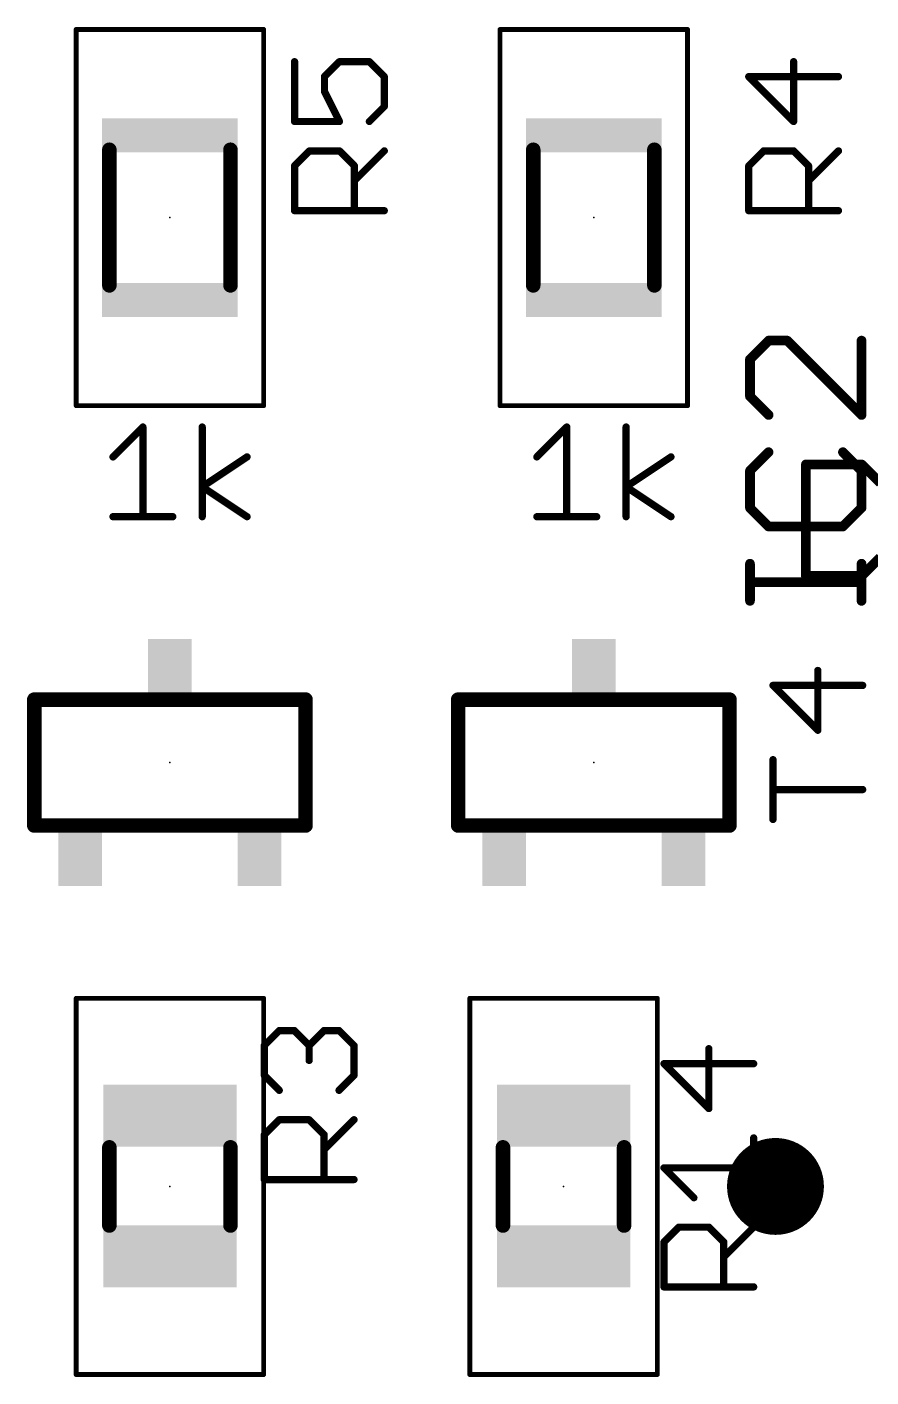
# Model space of a CAD drawing. Extents: x -7 to 105, y 1 to 61.
# Drawn here: x 8.98 to 17.83, y 15.46 to 29.62 of the extents above; entities that cross this region are included whole.
import ezdxf

# ---------------------------------------------------------------- set-up
doc = ezdxf.new("R2010")
doc.units = 0
for name, color, linetype in [('18', 110, 'CONTINUOUS'), ('23', 53, 'CONTINUOUS'), ('25', 253, 'CONTINUOUS'), ('27', 253, 'CONTINUOUS'), ('39', 12, 'CONTINUOUS'), ('44', 253, 'CONTINUOUS'), ('51', 253, 'CONTINUOUS')]:
    doc.layers.add(name, color=color, linetype=linetype)

# ---------------------------------------------------------------- blocks, each defined once
blk = doc.blocks.new('RECT')
blk.add_solid([(-0.5, -0.5), (0.5, -0.5), (-0.5, 0.5), (0.5, 0.5)])
blk = doc.blocks.new('ROUNDV')
at = {"const_width": 0.5}
blk.add_lwpolyline([(0, -0.25, 1), (0, 0.25, 1), (0, -0.25)], format="xyb", dxfattribs=at)

msp = doc.modelspace()

# ---------------------------------------------------------------- linework, layer by layer
at = {"layer": '23'}
for p in [(10.4775, 27.6225), (14.9225, 27.6225), (10.4775, 21.9075), (14.9225, 21.9075), (10.4775, 17.4625), (14.605, 17.4625)]:
    msp.add_point(p, dxfattribs=at)
at = {"layer": '25'}
for points, const_width in [([(11.7848, 29.2572), (11.7848, 28.6301)], 0.0762), ([(12.0983, 29.1004), (12.2551, 29.2572)], 0.0762), ([(12.2551, 29.2572), (12.5686, 29.2572)], 0.0762), ([(12.5686, 29.2572), (12.7254, 29.1004)], 0.0762), ([(17.0176, 28.6301), (17.0176, 29.2572)], 0.0762), ([(12.0983, 28.9436), (12.0983, 29.1004)], 0.0762), ([(12.7254, 29.1004), (12.7254, 28.7868)], 0.0762), ([(17.4879, 29.1004), (16.5473, 29.1004)], 0.0762), ([(16.5473, 29.1004), (17.0176, 28.6301)], 0.0762), ([(12.2551, 28.6301), (12.0983, 28.9436)], 0.0762), ([(12.7254, 28.7868), (12.5686, 28.6301)], 0.0762), ([(11.7848, 28.6301), (12.2551, 28.6301)], 0.0762), ([(11.7848, 28.1649), (11.9416, 28.3216)], 0.0762), ([(11.9416, 28.3216), (12.2551, 28.3216)], 0.0762), ([(12.2551, 28.3216), (12.4119, 28.1649)], 0.0762), ([(12.4119, 28.0081), (12.7254, 28.3216)], 0.0762), ([(16.5473, 28.1649), (16.7041, 28.3216)], 0.0762), ([(16.7041, 28.3216), (17.0176, 28.3216)], 0.0762), ([(17.0176, 28.3216), (17.1744, 28.1649)], 0.0762), ([(17.1744, 28.0081), (17.4879, 28.3216)], 0.0762), ([(11.7848, 27.6946), (11.7848, 28.1649)], 0.0762), ([(12.4119, 28.1649), (12.4119, 27.6946)], 0.0762), ([(16.5473, 27.6946), (16.5473, 28.1649)], 0.0762), ([(17.1744, 28.1649), (17.1744, 27.6946)], 0.0762), ([(12.7254, 27.6946), (11.7848, 27.6946)], 0.0762), ([(17.4879, 27.6946), (16.5473, 27.6946)], 0.0762), ([(16.7551, 26.3322), (16.5602, 26.1372)], 0.1016), ([(16.9501, 26.3322), (16.7551, 26.3322)], 0.1016), ([(17.7299, 25.5523), (16.9501, 26.3322)], 0.1016), ([(17.7299, 26.3322), (17.7299, 25.5523)], 0.1016), ([(16.5602, 26.1372), (16.5602, 25.7473)], 0.1016), ([(16.5602, 25.7473), (16.7551, 25.5523)], 0.1016), ([(16.7551, 25.1624), (16.5602, 24.9675)], 0.1016), ([(17.7299, 24.9675), (17.535, 25.1624)], 0.1016), ([(16.5602, 24.9675), (16.5602, 24.5776)], 0.1016), ([(17.7299, 24.5776), (17.7299, 24.9675)], 0.1016), ([(16.5602, 24.5776), (16.7551, 24.3826)], 0.1016), ([(17.535, 24.3826), (17.7299, 24.5776)], 0.1016), ([(16.7551, 24.3826), (17.535, 24.3826)], 0.1016), ([(16.5602, 23.6028), (16.5602, 23.9927)], 0.1016), ([(17.7299, 23.6028), (17.7299, 23.9927)], 0.1016), ([(17.7299, 23.7977), (16.5602, 23.7977)], 0.1016), ([(17.2716, 22.2461), (17.2716, 22.8732)], 0.0762), ([(17.7419, 22.7164), (16.8013, 22.7164)], 0.0762), ([(16.8013, 22.7164), (17.2716, 22.2461)], 0.0762), ([(16.8013, 21.3106), (16.8013, 21.9377)], 0.0762), ([(17.7419, 21.6241), (16.8013, 21.6241)], 0.0762), ([(11.4673, 18.9404), (11.6241, 19.0971)], 0.0762), ([(11.6241, 19.0971), (11.7808, 19.0971)], 0.0762), ([(11.7808, 19.0971), (11.9376, 18.9404)], 0.0762), ([(11.9376, 18.9404), (12.0944, 19.0971)], 0.0762), ([(12.0944, 19.0971), (12.2511, 19.0971)], 0.0762), ([(12.2511, 19.0971), (12.4079, 18.9404)], 0.0762), ([(11.4673, 18.6268), (11.4673, 18.9404)], 0.0762), ([(11.9376, 18.9404), (11.9376, 18.7836)], 0.0762), ([(12.4079, 18.9404), (12.4079, 18.6268)], 0.0762), ([(16.1286, 18.2796), (16.1286, 18.9067)], 0.0762), ([(16.5989, 18.7499), (15.6583, 18.7499)], 0.0762), ([(15.6583, 18.7499), (16.1286, 18.2796)], 0.0762), ([(11.6241, 18.4701), (11.4673, 18.6268)], 0.0762), ([(12.4079, 18.6268), (12.2511, 18.4701)], 0.0762), ([(11.4673, 18.0049), (11.6241, 18.1616)], 0.0762), ([(11.6241, 18.1616), (11.9376, 18.1616)], 0.0762), ([(11.9376, 18.1616), (12.0944, 18.0049)], 0.0762), ([(12.0944, 17.8481), (12.4079, 18.1616)], 0.0762), ([(11.4673, 17.5346), (11.4673, 18.0049)], 0.0762), ([(12.0944, 18.0049), (12.0944, 17.5346)], 0.0762), ([(16.5989, 17.3441), (16.5989, 17.9711)], 0.0762), ([(12.4079, 17.5346), (11.4673, 17.5346)], 0.0762), ([(15.9718, 17.3441), (15.6583, 17.6576)], 0.0762), ([(15.6583, 17.6576), (16.5989, 17.6576)], 0.0762), ([(15.6583, 16.8788), (15.8151, 17.0356)], 0.0762), ([(15.8151, 17.0356), (16.1286, 17.0356)], 0.0762), ([(16.1286, 17.0356), (16.2854, 16.8788)], 0.0762), ([(16.2854, 16.7221), (16.5989, 17.0356)], 0.0762), ([(15.6583, 16.4085), (15.6583, 16.8788)], 0.0762), ([(16.2854, 16.8788), (16.2854, 16.4085)], 0.0762), ([(16.5989, 16.4085), (15.6583, 16.4085)], 0.0762)]:
    msp.add_lwpolyline(points, dxfattribs=dict(at, const_width=const_width))
for points, const_width in [([(11.8038, 29.2572, 1), (11.7657, 29.2572)], 0.0381), ([(12.2551, 29.2762, 1), (12.2551, 29.2381)], 0.0381), ([(12.2686, 29.2437, 1), (12.2416, 29.2706)], 0.0381), ([(12.5821, 29.2706, 1), (12.5552, 29.2437)], 0.0381), ([(12.5686, 29.2381, 1), (12.5686, 29.2762)], 0.0381), ([(17.0367, 29.2572, 1), (16.9986, 29.2572)], 0.0381), ([(12.1174, 29.1004, 1), (12.0793, 29.1004)], 0.0381), ([(12.0849, 29.1139, 1), (12.1118, 29.0869)], 0.0381), ([(12.7445, 29.1004, 1), (12.7064, 29.1004)], 0.0381), ([(12.7119, 29.0869, 1), (12.7389, 29.1139)], 0.0381), ([(16.5608, 29.1139, 1), (16.5338, 29.0869)], 0.0381), ([(16.5473, 29.1194, 1), (16.5473, 29.0813)], 0.0381), ([(17.4879, 29.0813, 1), (17.4879, 29.1194)], 0.0381), ([(12.1154, 28.9521, 1), (12.0813, 28.9351)], 0.0381), ([(12.0793, 28.9436, 1), (12.1174, 28.9436)], 0.0381), ([(12.7064, 28.7868, 1), (12.7445, 28.7868)], 0.0381), ([(12.7389, 28.7734, 1), (12.7119, 28.8003)], 0.0381), ([(11.7848, 28.6491, 1), (11.7848, 28.611)], 0.0381), ([(11.7657, 28.6301, 1), (11.8038, 28.6301)], 0.0381), ([(12.2381, 28.6216, 1), (12.2721, 28.6386)], 0.0381), ([(12.2551, 28.611, 1), (12.2551, 28.6491)], 0.0381), ([(12.5552, 28.6436, 1), (12.5821, 28.6166)], 0.0381), ([(16.9986, 28.6301, 1), (17.0367, 28.6301)], 0.0381), ([(17.0041, 28.6166, 1), (17.0311, 28.6436)], 0.0381), ([(11.9416, 28.3407, 1), (11.9416, 28.3026)], 0.0381), ([(11.955, 28.3082, 1), (11.9281, 28.3351)], 0.0381), ([(12.2686, 28.3351, 1), (12.2416, 28.3082)], 0.0381), ([(12.2551, 28.3026, 1), (12.2551, 28.3407)], 0.0381), ([(12.7389, 28.3082, 1), (12.7119, 28.3351)], 0.0381), ([(16.7041, 28.3407, 1), (16.7041, 28.3026)], 0.0381), ([(16.7175, 28.3082, 1), (16.6906, 28.3351)], 0.0381), ([(17.0311, 28.3351, 1), (17.0041, 28.3082)], 0.0381), ([(17.0176, 28.3026, 1), (17.0176, 28.3407)], 0.0381), ([(17.5014, 28.3082, 1), (17.4744, 28.3351)], 0.0381), ([(11.8038, 28.1649, 1), (11.7657, 28.1649)], 0.0381), ([(11.7713, 28.1783, 1), (11.7983, 28.1514)], 0.0381), ([(12.4309, 28.1649, 1), (12.3928, 28.1649)], 0.0381), ([(12.3984, 28.1514, 1), (12.4253, 28.1783)], 0.0381), ([(16.5663, 28.1649, 1), (16.5282, 28.1649)], 0.0381), ([(16.5338, 28.1783, 1), (16.5608, 28.1514)], 0.0381), ([(17.1934, 28.1649, 1), (17.1553, 28.1649)], 0.0381), ([(17.1609, 28.1514, 1), (17.1878, 28.1783)], 0.0381), ([(12.3984, 28.0216, 1), (12.4253, 27.9946)], 0.0381), ([(17.1609, 28.0216, 1), (17.1878, 27.9946)], 0.0381), ([(11.7848, 27.7136, 1), (11.7848, 27.6755)], 0.0381), ([(11.7657, 27.6946, 1), (11.8038, 27.6946)], 0.0381), ([(12.3928, 27.6946, 1), (12.4309, 27.6946)], 0.0381), ([(12.7254, 27.6755, 1), (12.7254, 27.7136)], 0.0381), ([(16.5282, 27.6946, 1), (16.5663, 27.6946)], 0.0381), ([(16.5473, 27.7136, 1), (16.5473, 27.6755)], 0.0381), ([(17.1553, 27.6946, 1), (17.1934, 27.6946)], 0.0381), ([(17.4879, 27.6755, 1), (17.4879, 27.7136)], 0.0381), ([(16.7551, 26.3576, 1), (16.7551, 26.3068)], 0.0508), ([(16.7731, 26.3142, 1), (16.7372, 26.3501)], 0.0508), ([(16.968, 26.3501, 1), (16.9321, 26.3142)], 0.0508), ([(16.9501, 26.3068, 1), (16.9501, 26.3576)], 0.0508), ([(17.7553, 26.3322, 1), (17.7045, 26.3322)], 0.0508), ([(16.5422, 26.1552, 1), (16.5781, 26.1192)], 0.0508), ([(16.5856, 26.1372, 1), (16.5348, 26.1372)], 0.0508), ([(16.5781, 25.7652, 1), (16.5422, 25.7293)], 0.0508), ([(16.5348, 25.7473, 1), (16.5856, 25.7473)], 0.0508), ([(16.7372, 25.5344, 1), (16.7731, 25.5703)], 0.0508), ([(17.7045, 25.5523, 1), (17.7553, 25.5523)], 0.0508), ([(17.712, 25.5344, 1), (17.7479, 25.5703)], 0.0508), ([(16.7731, 25.1445, 1), (16.7372, 25.1804)], 0.0508), ([(17.5529, 25.1804, 1), (17.517, 25.1445)], 0.0508), ([(16.5856, 24.9675, 1), (16.5348, 24.9675)], 0.0508), ([(16.5422, 24.9854, 1), (16.5781, 24.9495)], 0.0508), ([(17.7553, 24.9675, 1), (17.7045, 24.9675)], 0.0508), ([(17.712, 24.9495, 1), (17.7479, 24.9854)], 0.0508), ([(16.5781, 24.5955, 1), (16.5422, 24.5596)], 0.0508), ([(16.5348, 24.5776, 1), (16.5856, 24.5776)], 0.0508), ([(17.7045, 24.5776, 1), (17.7553, 24.5776)], 0.0508), ([(17.7479, 24.5596, 1), (17.712, 24.5955)], 0.0508), ([(16.7551, 24.408, 1), (16.7551, 24.3572)], 0.0508), ([(16.7372, 24.3646, 1), (16.7731, 24.4006)], 0.0508), ([(17.517, 24.4006, 1), (17.5529, 24.3646)], 0.0508), ([(17.535, 24.3572, 1), (17.535, 24.408)], 0.0508), ([(16.5856, 23.9927, 1), (16.5348, 23.9927)], 0.0508), ([(17.7553, 23.9927, 1), (17.7045, 23.9927)], 0.0508), ([(16.5602, 23.8231, 1), (16.5602, 23.7723)], 0.0508), ([(17.7299, 23.7723, 1), (17.7299, 23.8231)], 0.0508), ([(16.5348, 23.6028, 1), (16.5856, 23.6028)], 0.0508), ([(17.7045, 23.6028, 1), (17.7553, 23.6028)], 0.0508), ([(17.2906, 22.8732, 1), (17.2525, 22.8732)], 0.0381), ([(16.8013, 22.7355, 1), (16.8013, 22.6974)], 0.0381), ([(16.8148, 22.7299, 1), (16.7878, 22.7029)], 0.0381), ([(17.7419, 22.6974, 1), (17.7419, 22.7355)], 0.0381), ([(17.2525, 22.2461, 1), (17.2906, 22.2461)], 0.0381), ([(17.2581, 22.2326, 1), (17.2851, 22.2596)], 0.0381), ([(16.8203, 21.9377, 1), (16.7822, 21.9377)], 0.0381), ([(16.8013, 21.6432, 1), (16.8013, 21.6051)], 0.0381), ([(17.7419, 21.6051, 1), (17.7419, 21.6432)], 0.0381), ([(16.7822, 21.3106, 1), (16.8203, 21.3106)], 0.0381), ([(11.6241, 19.1162, 1), (11.6241, 19.0781)], 0.0381), ([(11.6375, 19.0837, 1), (11.6106, 19.1106)], 0.0381), ([(11.7943, 19.1106, 1), (11.7674, 19.0837)], 0.0381), ([(11.7808, 19.0781, 1), (11.7808, 19.1162)], 0.0381), ([(12.0944, 19.1162, 1), (12.0944, 19.0781)], 0.0381), ([(12.1078, 19.0837, 1), (12.0809, 19.1106)], 0.0381), ([(12.2646, 19.1106, 1), (12.2377, 19.0837)], 0.0381), ([(12.2511, 19.0781, 1), (12.2511, 19.1162)], 0.0381), ([(11.4863, 18.9404, 1), (11.4482, 18.9404)], 0.0381), ([(11.4538, 18.9539, 1), (11.4808, 18.9269)], 0.0381), ([(11.9566, 18.9404, 1), (11.9185, 18.9404)], 0.0381), ([(11.9241, 18.9539, 1), (11.9511, 18.9269)], 0.0381), ([(11.9241, 18.9269, 1), (11.9511, 18.9539)], 0.0381), ([(12.4269, 18.9404, 1), (12.3888, 18.9404)], 0.0381), ([(12.3944, 18.9269, 1), (12.4214, 18.9539)], 0.0381), ([(16.1477, 18.9067, 1), (16.1096, 18.9067)], 0.0381), ([(11.9185, 18.7836, 1), (11.9566, 18.7836)], 0.0381), ([(15.6718, 18.7634, 1), (15.6448, 18.7364)], 0.0381), ([(15.6583, 18.7689, 1), (15.6583, 18.7308)], 0.0381), ([(16.5989, 18.7308, 1), (16.5989, 18.7689)], 0.0381), ([(11.4482, 18.6268, 1), (11.4863, 18.6268)], 0.0381), ([(11.4808, 18.6403, 1), (11.4538, 18.6134)], 0.0381), ([(12.3888, 18.6268, 1), (12.4269, 18.6268)], 0.0381), ([(12.4214, 18.6134, 1), (12.3944, 18.6403)], 0.0381), ([(11.6106, 18.4566, 1), (11.6375, 18.4836)], 0.0381), ([(12.2377, 18.4836, 1), (12.2646, 18.4566)], 0.0381), ([(16.1096, 18.2796, 1), (16.1477, 18.2796)], 0.0381), ([(16.1151, 18.2661, 1), (16.1421, 18.2931)], 0.0381), ([(11.6241, 18.1807, 1), (11.6241, 18.1426)], 0.0381), ([(11.6375, 18.1482, 1), (11.6106, 18.1751)], 0.0381), ([(11.9511, 18.1751, 1), (11.9241, 18.1482)], 0.0381), ([(11.9376, 18.1426, 1), (11.9376, 18.1807)], 0.0381), ([(12.4214, 18.1482, 1), (12.3944, 18.1751)], 0.0381), ([(11.4863, 18.0049, 1), (11.4482, 18.0049)], 0.0381), ([(11.4538, 18.0183, 1), (11.4808, 17.9914)], 0.0381), ([(12.1134, 18.0049, 1), (12.0753, 18.0049)], 0.0381), ([(12.0809, 17.9914, 1), (12.1078, 18.0183)], 0.0381), ([(16.618, 17.9711, 1), (16.5799, 17.9711)], 0.0381), ([(12.0809, 17.8616, 1), (12.1078, 17.8346)], 0.0381), ([(11.4673, 17.5536, 1), (11.4673, 17.5155)], 0.0381), ([(12.4079, 17.5155, 1), (12.4079, 17.5536)], 0.0381), ([(15.6718, 17.6711, 1), (15.6448, 17.6441)], 0.0381), ([(15.6583, 17.6766, 1), (15.6583, 17.6385)], 0.0381), ([(16.5989, 17.6385, 1), (16.5989, 17.6766)], 0.0381), ([(11.4482, 17.5346, 1), (11.4863, 17.5346)], 0.0381), ([(12.0753, 17.5346, 1), (12.1134, 17.5346)], 0.0381), ([(15.9584, 17.3306, 1), (15.9853, 17.3575)], 0.0381), ([(16.5799, 17.3441, 1), (16.618, 17.3441)], 0.0381), ([(15.8151, 17.0547, 1), (15.8151, 17.0166)], 0.0381), ([(15.8285, 17.0221, 1), (15.8016, 17.0491)], 0.0381), ([(16.1421, 17.0491, 1), (16.1151, 17.0221)], 0.0381), ([(16.1286, 17.0166, 1), (16.1286, 17.0547)], 0.0381), ([(16.6124, 17.0221, 1), (16.5854, 17.0491)], 0.0381), ([(15.6773, 16.8788, 1), (15.6392, 16.8788)], 0.0381), ([(15.6448, 16.8923, 1), (15.6718, 16.8654)], 0.0381), ([(16.3044, 16.8788, 1), (16.2663, 16.8788)], 0.0381), ([(16.2719, 16.8654, 1), (16.2988, 16.8923)], 0.0381), ([(16.2719, 16.7355, 1), (16.2988, 16.7086)], 0.0381), ([(15.6583, 16.4276, 1), (15.6583, 16.3895)], 0.0381), ([(15.6392, 16.4085, 1), (15.6773, 16.4085)], 0.0381), ([(16.2663, 16.4085, 1), (16.3044, 16.4085)], 0.0381), ([(16.5989, 16.3895, 1), (16.5989, 16.4276)], 0.0381)]:
    msp.add_lwpolyline(points, format="xyb", dxfattribs=dict(at, const_width=const_width))
at = {"layer": '27'}
for points, const_width in [([(9.8806, 25.1127), (10.1941, 25.4262)], 0.0762), ([(10.1941, 25.4262), (10.1941, 24.4856)], 0.0762), ([(10.8161, 24.4856), (10.8161, 25.4262)], 0.0762), ([(14.3256, 25.1127), (14.6391, 25.4262)], 0.0762), ([(14.6391, 25.4262), (14.6391, 24.4856)], 0.0762), ([(15.2611, 24.4856), (15.2611, 25.4262)], 0.0762), ([(10.8161, 24.7991), (11.2864, 25.1127)], 0.0762), ([(15.2611, 24.7991), (15.7314, 25.1127)], 0.0762), ([(17.1467, 25.0335), (17.1467, 23.8637)], 0.1016), ([(17.7316, 25.0335), (17.1467, 25.0335)], 0.1016), ([(17.9266, 24.8386), (17.7316, 25.0335)], 0.1016), ([(11.2864, 24.4856), (10.8161, 24.7991)], 0.0762), ([(15.7314, 24.4856), (15.2611, 24.7991)], 0.0762), ([(9.8806, 24.4856), (10.5077, 24.4856)], 0.0762), ([(14.3256, 24.4856), (14.9527, 24.4856)], 0.0762), ([(17.7316, 23.8637), (17.9266, 24.0587)], 0.1016), ([(17.1467, 23.8637), (17.7316, 23.8637)], 0.1016)]:
    msp.add_lwpolyline(points, dxfattribs=dict(at, const_width=const_width))
for points, const_width in [([(10.2132, 25.4262, 1), (10.1751, 25.4262)], 0.0381), ([(10.2076, 25.4127, 1), (10.1807, 25.4397)], 0.0381), ([(10.8352, 25.4262, 1), (10.7971, 25.4262)], 0.0381), ([(14.6582, 25.4262, 1), (14.6201, 25.4262)], 0.0381), ([(14.6526, 25.4127, 1), (14.6257, 25.4397)], 0.0381), ([(15.2802, 25.4262, 1), (15.2421, 25.4262)], 0.0381), ([(9.8671, 25.1261, 1), (9.8941, 25.0992)], 0.0381), ([(11.297, 25.0968, 1), (11.2759, 25.1285)], 0.0381), ([(14.3121, 25.1261, 1), (14.3391, 25.0992)], 0.0381), ([(15.742, 25.0968, 1), (15.7209, 25.1285)], 0.0381), ([(17.1721, 25.0335, 1), (17.1213, 25.0335)], 0.0508), ([(17.1467, 25.0589, 1), (17.1467, 25.0081)], 0.0508), ([(17.7496, 25.0515, 1), (17.7136, 25.0156)], 0.0508), ([(17.7316, 25.0081, 1), (17.7316, 25.0589)], 0.0508), ([(10.8267, 24.815, 1), (10.8056, 24.7833)], 0.0381), ([(10.8056, 24.815, 1), (10.8267, 24.7833)], 0.0381), ([(15.2717, 24.815, 1), (15.2506, 24.7833)], 0.0381), ([(15.2506, 24.815, 1), (15.2717, 24.7833)], 0.0381), ([(9.8806, 24.5047, 1), (9.8806, 24.4666)], 0.0381), ([(10.1751, 24.4856, 1), (10.2132, 24.4856)], 0.0381), ([(10.5077, 24.4666, 1), (10.5077, 24.5047)], 0.0381), ([(10.7971, 24.4856, 1), (10.8352, 24.4856)], 0.0381), ([(11.2759, 24.4697, 1), (11.297, 24.5015)], 0.0381), ([(14.3256, 24.5047, 1), (14.3256, 24.4666)], 0.0381), ([(14.6201, 24.4856, 1), (14.6582, 24.4856)], 0.0381), ([(14.9527, 24.4666, 1), (14.9527, 24.5047)], 0.0381), ([(15.2421, 24.4856, 1), (15.2802, 24.4856)], 0.0381), ([(15.7209, 24.4697, 1), (15.742, 24.5015)], 0.0381), ([(17.1467, 23.8891, 1), (17.1467, 23.8383)], 0.0508), ([(17.1213, 23.8637, 1), (17.1721, 23.8637)], 0.0508), ([(17.7136, 23.8817, 1), (17.7496, 23.8458)], 0.0508), ([(17.7316, 23.8383, 1), (17.7316, 23.8891)], 0.0508)]:
    msp.add_lwpolyline(points, format="xyb", dxfattribs=dict(at, const_width=const_width))
at = {"layer": '39', "const_width": 0.0508}
for points in [[(9.4945, 25.6495), (9.4945, 29.5955)], [(9.4945, 29.5955), (11.4605, 29.5955)], [(11.4605, 29.5955), (11.4605, 25.6495)], [(13.9395, 25.6495), (13.9395, 29.5955)], [(13.9395, 29.5955), (15.9055, 29.5955)], [(15.9055, 29.5955), (15.9055, 25.6495)], [(11.4605, 25.6495), (9.4945, 25.6495)], [(15.9055, 25.6495), (13.9395, 25.6495)], [(9.4945, 15.4895), (9.4945, 19.4355)], [(9.4945, 19.4355), (11.4605, 19.4355)], [(11.4605, 19.4355), (11.4605, 15.4895)], [(13.622, 15.4895), (13.622, 19.4355)], [(13.622, 19.4355), (15.588, 19.4355)], [(15.588, 19.4355), (15.588, 15.4895)], [(11.4605, 15.4895), (9.4945, 15.4895)], [(15.588, 15.4895), (13.622, 15.4895)]]:
    msp.add_lwpolyline(points, dxfattribs=at)
at = {"layer": '39', "const_width": 0.0254}
for points in [[(9.5072, 29.5955, 1), (9.4818, 29.5955)], [(9.4945, 29.6082, 1), (9.4945, 29.5828)], [(11.4732, 29.5955, 1), (11.4478, 29.5955)], [(11.4605, 29.5828, 1), (11.4605, 29.6082)], [(13.9522, 29.5955, 1), (13.9268, 29.5955)], [(13.9395, 29.6082, 1), (13.9395, 29.5828)], [(15.9182, 29.5955, 1), (15.8928, 29.5955)], [(15.9055, 29.5828, 1), (15.9055, 29.6082)], [(9.4945, 25.6622, 1), (9.4945, 25.6368)], [(9.4818, 25.6495, 1), (9.5072, 25.6495)], [(11.4478, 25.6495, 1), (11.4732, 25.6495)], [(11.4605, 25.6368, 1), (11.4605, 25.6622)], [(13.9395, 25.6622, 1), (13.9395, 25.6368)], [(13.9268, 25.6495, 1), (13.9522, 25.6495)], [(15.8928, 25.6495, 1), (15.9182, 25.6495)], [(15.9055, 25.6368, 1), (15.9055, 25.6622)], [(9.5072, 19.4355, 1), (9.4818, 19.4355)], [(9.4945, 19.4482, 1), (9.4945, 19.4228)], [(11.4732, 19.4355, 1), (11.4478, 19.4355)], [(11.4605, 19.4228, 1), (11.4605, 19.4482)], [(13.6347, 19.4355, 1), (13.6093, 19.4355)], [(13.622, 19.4482, 1), (13.622, 19.4228)], [(15.6007, 19.4355, 1), (15.5753, 19.4355)], [(15.588, 19.4228, 1), (15.588, 19.4482)], [(9.4945, 15.5022, 1), (9.4945, 15.4768)], [(9.4818, 15.4895, 1), (9.5072, 15.4895)], [(11.4478, 15.4895, 1), (11.4732, 15.4895)], [(11.4605, 15.4768, 1), (11.4605, 15.5022)], [(13.622, 15.5022, 1), (13.622, 15.4768)], [(13.6093, 15.4895, 1), (13.6347, 15.4895)], [(15.5753, 15.4895, 1), (15.6007, 15.4895)], [(15.588, 15.4768, 1), (15.588, 15.5022)]]:
    msp.add_lwpolyline(points, format="xyb", dxfattribs=at)
at = {"layer": '44'}
msp.add_circle((16.8275, 17.4625), 0.3048, dxfattribs=at)
at = {"layer": '51', "const_width": 0.1524}
for points in [[(9.8425, 26.9113), (9.8425, 28.3337)], [(11.1125, 26.9113), (11.1125, 28.3337)], [(14.2875, 26.9113), (14.2875, 28.3337)], [(15.5575, 26.9113), (15.5575, 28.3337)], [(9.0551, 21.2471), (9.0551, 22.5679)], [(9.0551, 22.5679), (11.8999, 22.5679)], [(11.8999, 22.5679), (11.8999, 21.2471)], [(13.5001, 21.2471), (13.5001, 22.5679)], [(13.5001, 22.5679), (16.3449, 22.5679)], [(16.3449, 22.5679), (16.3449, 21.2471)], [(11.8999, 21.2471), (9.0551, 21.2471)], [(16.3449, 21.2471), (13.5001, 21.2471)], [(9.8425, 17.8725), (9.8425, 17.0525)], [(11.1125, 17.8725), (11.1125, 17.0525)], [(13.97, 17.8725), (13.97, 17.0525)], [(15.24, 17.8725), (15.24, 17.0525)]]:
    msp.add_lwpolyline(points, dxfattribs=at)
at = {"layer": '51', "const_width": 0.0762}
for points in [[(9.8806, 28.3337, 1), (9.8044, 28.3337)], [(11.1506, 28.3337, 1), (11.0744, 28.3337)], [(14.3256, 28.3337, 1), (14.2494, 28.3337)], [(15.5956, 28.3337, 1), (15.5194, 28.3337)], [(9.8044, 26.9113, 1), (9.8806, 26.9113)], [(11.0744, 26.9113, 1), (11.1506, 26.9113)], [(14.2494, 26.9113, 1), (14.3256, 26.9113)], [(15.5194, 26.9113, 1), (15.5956, 26.9113)], [(9.0932, 22.5679, 1), (9.017, 22.5679)], [(9.0551, 22.606, 1), (9.0551, 22.5298)], [(11.938, 22.5679, 1), (11.8618, 22.5679)], [(11.8999, 22.5298, 1), (11.8999, 22.606)], [(13.5382, 22.5679, 1), (13.462, 22.5679)], [(13.5001, 22.606, 1), (13.5001, 22.5298)], [(16.383, 22.5679, 1), (16.3068, 22.5679)], [(16.3449, 22.5298, 1), (16.3449, 22.606)], [(9.0551, 21.2852, 1), (9.0551, 21.209)], [(9.017, 21.2471, 1), (9.0932, 21.2471)], [(11.8618, 21.2471, 1), (11.938, 21.2471)], [(11.8999, 21.209, 1), (11.8999, 21.2852)], [(13.5001, 21.2852, 1), (13.5001, 21.209)], [(13.462, 21.2471, 1), (13.5382, 21.2471)], [(16.3068, 21.2471, 1), (16.383, 21.2471)], [(16.3449, 21.209, 1), (16.3449, 21.2852)], [(9.8806, 17.8725, 1), (9.8044, 17.8725)], [(11.1506, 17.8725, 1), (11.0744, 17.8725)], [(14.0081, 17.8725, 1), (13.9319, 17.8725)], [(15.2781, 17.8725, 1), (15.2019, 17.8725)], [(9.8044, 17.0525, 1), (9.8806, 17.0525)], [(11.0744, 17.0525, 1), (11.1506, 17.0525)], [(13.9319, 17.0525, 1), (14.0081, 17.0525)], [(15.2019, 17.0525, 1), (15.2781, 17.0525)]]:
    msp.add_lwpolyline(points, format="xyb", dxfattribs=at)

# ---------------------------------------------------------------- block references
at = {"layer": '18', "xscale": 1.016, "yscale": 1.016}
msp.add_blockref('ROUNDV', (16.8275, 17.4625), dxfattribs=at)
msp.add_blockref('ROUNDV', (16.8275, 17.4625), dxfattribs=at)
at = {"layer": '51', "rotation": 270}
for p, xscale, yscale in [((10.4775, 28.4861), 0.3556, 1.4224), ((14.9225, 28.4861), 0.3556, 1.4224), ((10.4775, 26.7589), 0.3556, 1.4224), ((14.9225, 26.7589), 0.3556, 1.4224), ((10.479, 18.2043), 0.65, 1.4), ((14.6065, 18.2043), 0.65, 1.4), ((10.479, 16.7311), 0.65, 1.4), ((14.6065, 16.7311), 0.65, 1.4)]:
    msp.add_blockref('RECT', p, dxfattribs=dict(at, xscale=xscale, yscale=yscale))
at = {"layer": '51', "xscale": 0.4572, "yscale": 0.5842}
for p in [(10.4775, 22.9108), (14.9225, 22.9108), (9.5377, 20.9042), (11.4173, 20.9042), (13.9827, 20.9042), (15.8623, 20.9042)]:
    msp.add_blockref('RECT', p, dxfattribs=at)

doc.saveas('drawing.dxf')
